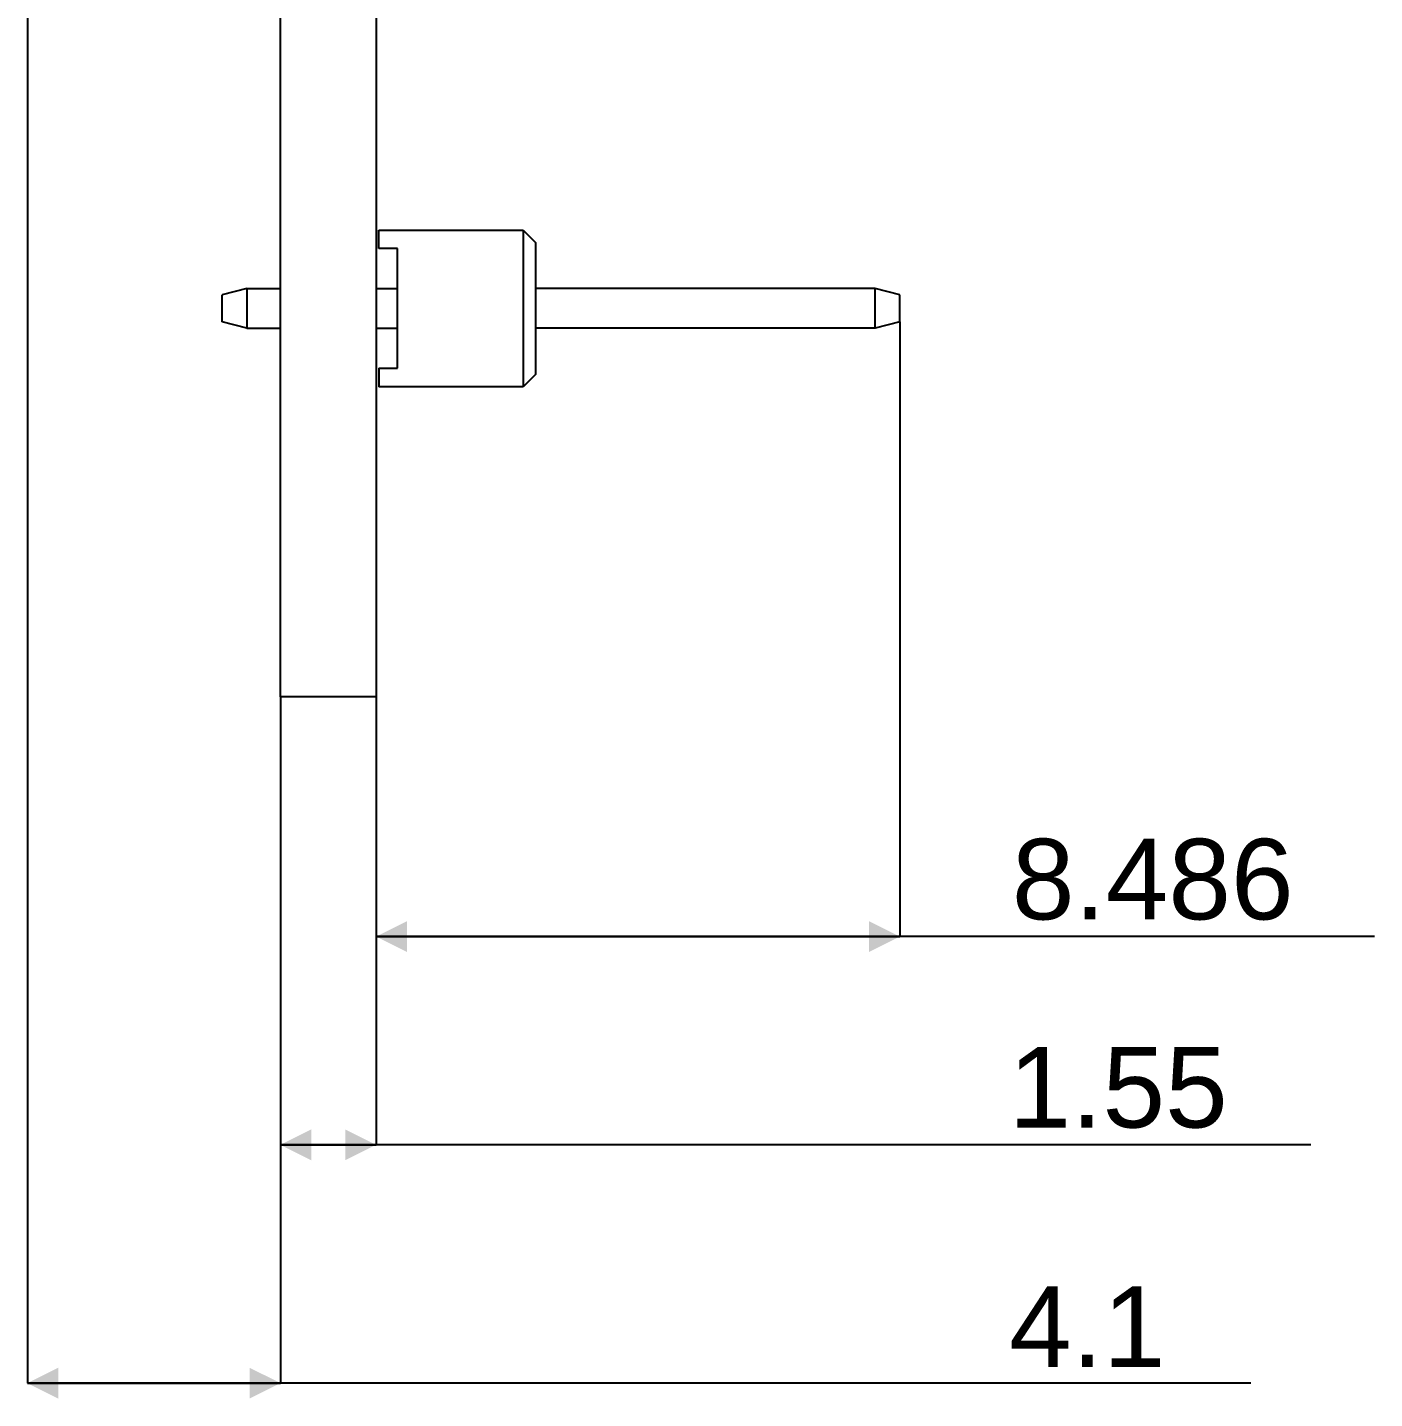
# Model space of a CAD drawing. Header units: millimetres. Extents: x -156 to 264, y -126 to 171.
# Drawn here: x -100.65 to -78.82, y -11.38 to 10.85 of the extents above; entities that cross this region are included whole.
import ezdxf

# ---------------------------------------------------------------- set-up
doc = ezdxf.new("R2010")
doc.units = ezdxf.units.MM
doc.header["$MEASUREMENT"] = 0
doc.layers.add('DIMENSION', color=7, linetype='Continuous', true_color=0xffffff)

msp = doc.modelspace()

# ---------------------------------------------------------------- hatches: boundary and pattern name
at = {"layer": 'DIMENSION'}
for points in [[(-94.5, -3.637), (-95, -3.887), (-94.5, -4.137)], [(-87.014, -4.137), (-86.514, -3.887), (-87.014, -3.637)], [(-96.05, -7.012), (-96.55, -7.262), (-96.05, -7.512)], [(-95.5, -7.512), (-95, -7.262), (-95.5, -7.012)], [(-100.15, -10.875), (-100.65, -11.125), (-100.15, -11.375)], [(-97.05, -11.375), (-96.55, -11.125), (-97.05, -10.875)]]:
    msp.add_hatch(color=256, dxfattribs=at).paths.add_polyline_path(points, flags=0)

# ---------------------------------------------------------------- linework, layer by layer
for points in [[(-95, 40.51), (-95, 5.11)], [(-96.55, 5.11), (-96.55, 29.47)], [(-100.65, 11.91), (-100.65, -11.125)], [(-94.954, 7.567), (-92.615, 7.567)], [(-94.954, 7.267), (-94.954, 7.567)], [(-92.615, 7.567), (-92.415, 7.367)], [(-92.615, 7.567), (-92.615, 5.027)], [(-92.415, 7.367), (-92.415, 5.227)], [(-94.654, 7.267), (-94.954, 7.267)], [(-94.654, 5.327), (-94.654, 7.267)], [(-97.094, 6.617), (-97.495, 6.517)], [(-97.495, 6.077), (-97.495, 6.517)], [(-97.094, 6.617), (-97.094, 5.977)], [(-97.094, 6.617), (-96.55, 6.617)], [(-95, 6.617), (-94.654, 6.617)], [(-86.915, 6.617), (-92.415, 6.617)], [(-86.514, 6.517), (-86.915, 6.617)], [(-86.915, 5.977), (-86.915, 6.617)], [(-86.514, 6.077), (-86.514, 6.517)], [(-97.094, 5.977), (-97.495, 6.077)], [(-86.514, 6.077), (-86.915, 5.977)], [(-86.514, 6.077), (-86.514, -3.887)], [(-97.094, 5.977), (-96.55, 5.977)], [(-95, 5.977), (-94.654, 5.977)], [(-86.915, 5.977), (-92.415, 5.977)], [(-94.954, 5.327), (-94.654, 5.327)], [(-94.954, 5.327), (-94.954, 5.027)], [(-92.415, 5.227), (-92.615, 5.027)], [(-96.55, 0), (-96.55, 5.11)], [(-95, 5.11), (-95, 0)], [(-92.615, 5.027), (-94.954, 5.027)], [(-95, 0), (-96.55, 0)], [(-96.55, 0), (-96.55, -7.262)], [(-96.55, 0), (-96.55, -11.125)], [(-95, 0), (-95, -3.887)], [(-95, 0), (-95, -7.262)], [(-86.514, -3.887), (-95, -3.887)], [(-95, -3.887), (-86.514, -3.887)], [(-78.821, -3.887), (-86.514, -3.887)], [(-95, -7.262), (-96.55, -7.262)], [(-96.55, -7.262), (-95, -7.262)], [(-79.853, -7.262), (-95, -7.262)], [(-96.55, -11.125), (-100.65, -11.125)], [(-100.65, -11.125), (-96.55, -11.125)], [(-80.825, -11.125), (-96.55, -11.125)]]:
    msp.add_lwpolyline(points, dxfattribs=at)

# ---------------------------------------------------------------- texts
at = {"layer": 'DIMENSION', "char_height": 1.306, "attachment_point": 7, "line_spacing_factor": 0.963855}
for s, insert, width in [('\\fArial;8.486', (-84.698, -3.626), 5.68818), ('\\fArial;1.55', (-84.751, -7), 4.56313), ('\\fArial;4.1', (-84.743, -10.864), 3.47742)]:
    msp.add_mtext(s, dxfattribs=dict(at, insert=insert, width=width))

doc.saveas('drawing.dxf')
